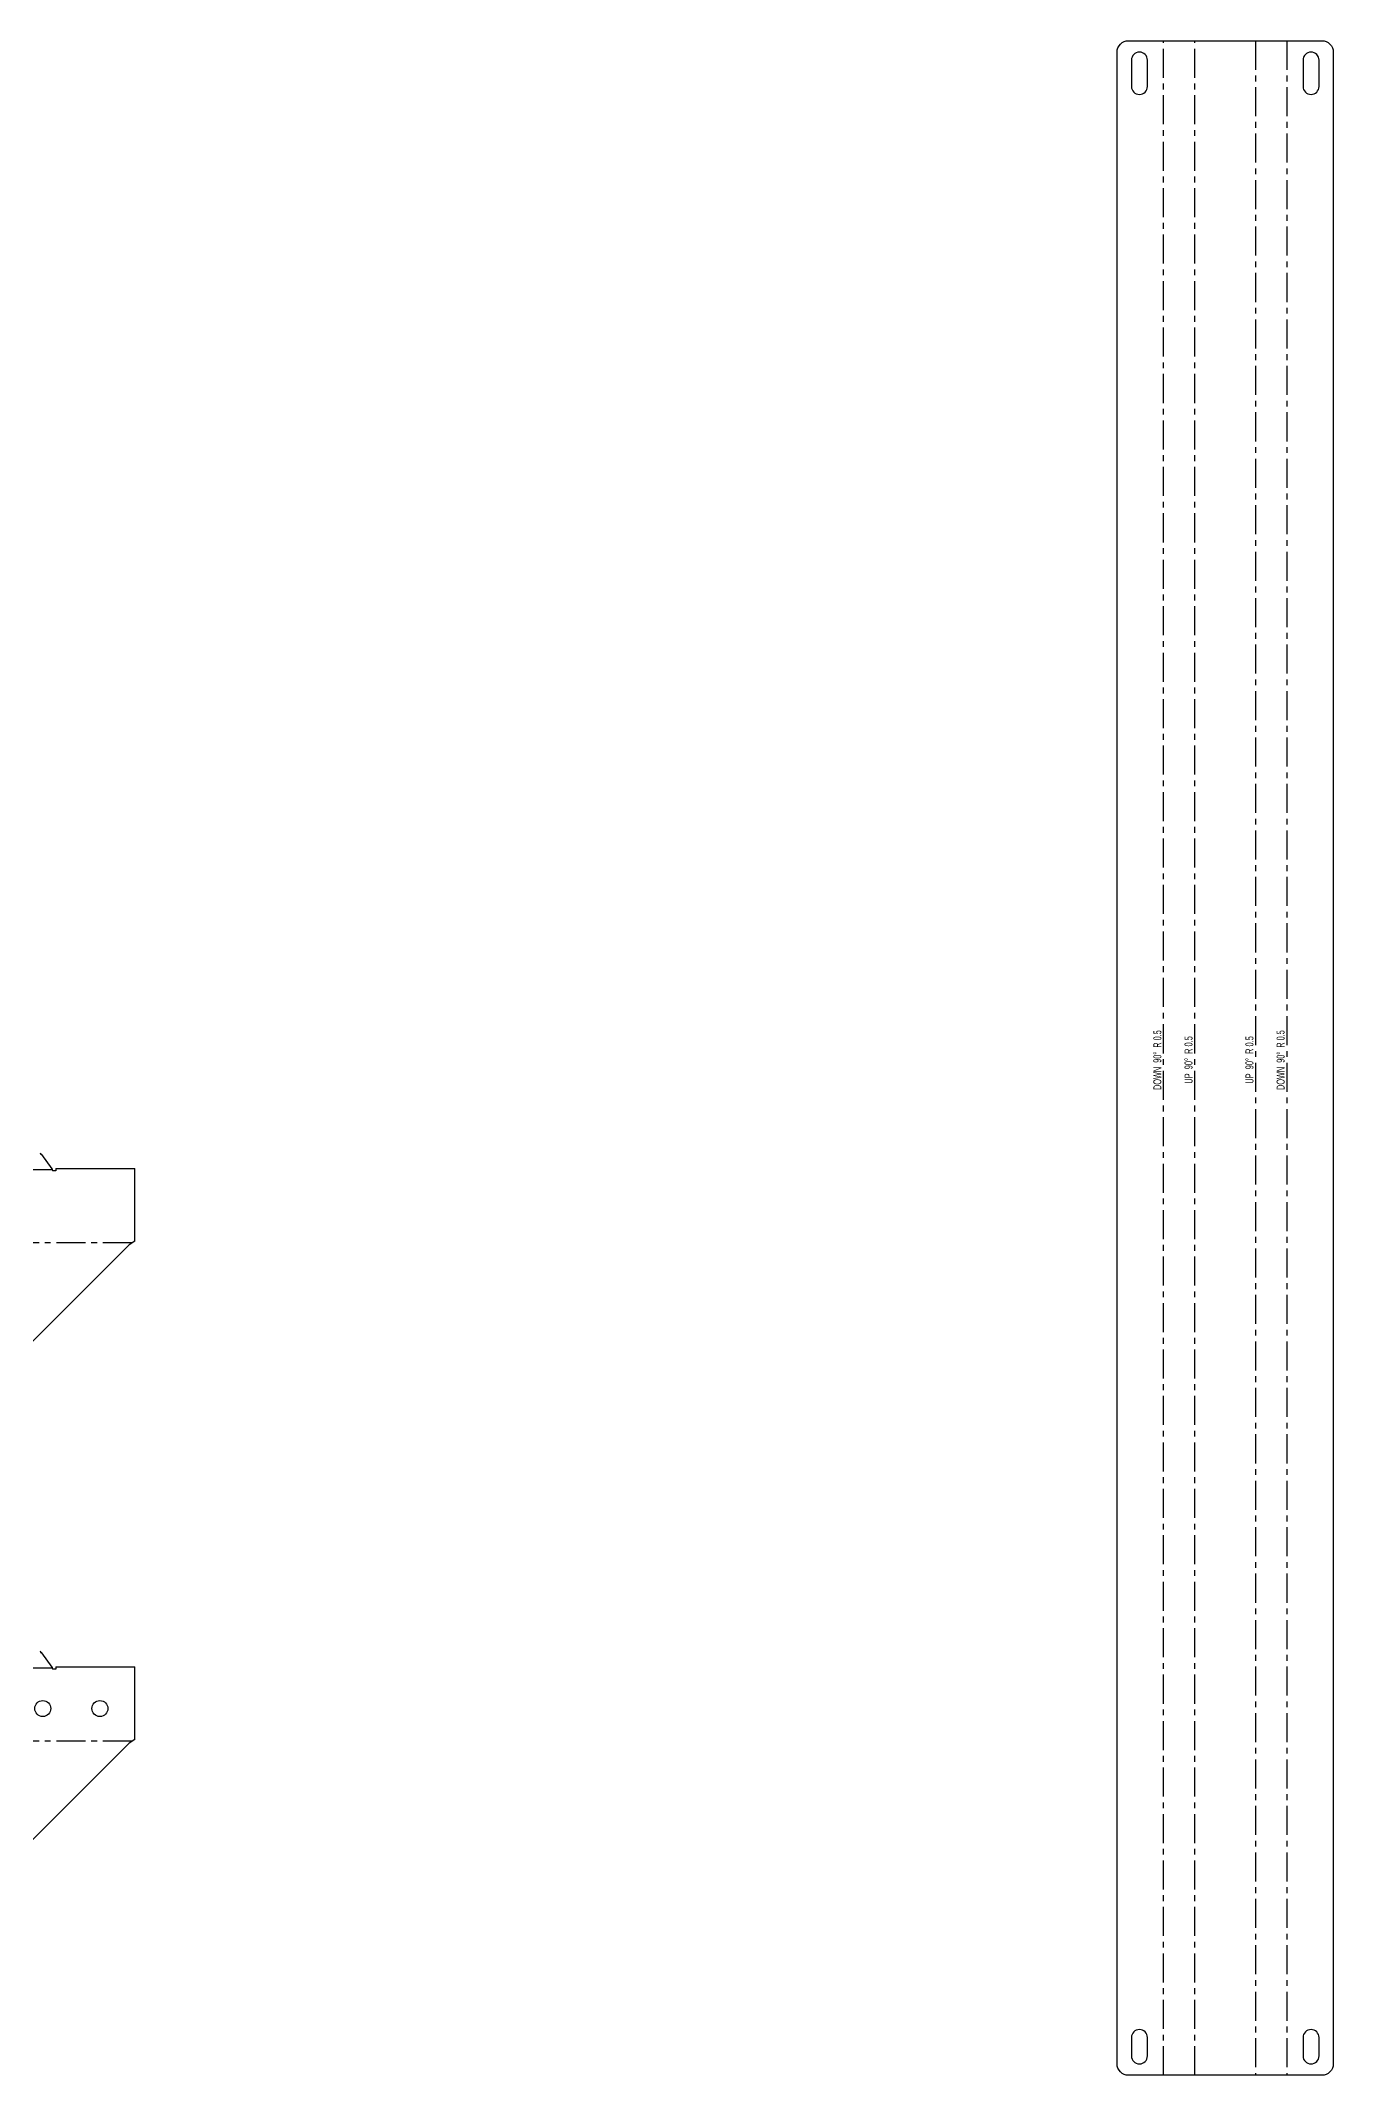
# Model space of a CAD drawing. Header units: inches. Extents: x 931 to 7871, y 712 to 4412.
# Drawn here: x 2129 to 2694, y 2564 to 3454 of the extents above; entities that cross this region are included whole.
import ezdxf

# ---------------------------------------------------------------- set-up
doc = ezdxf.new("R2010")
doc.units = ezdxf.units.IN
doc.header["$MEASUREMENT"] = 0
doc.linetypes.add('CENTERX2', pattern=[20.32, 12.7, -2.54, 2.54, -2.54])
doc.layers.add('BENDING', color=4, linetype='Continuous')
doc.styles.add('SLDTEXTSTYLE0', font='TXT', dxfattribs={"width": 0.660714})
doc.styles.add('SLDTEXTSTYLE1', font='TXT', dxfattribs={"width": 0.671875})

msp = doc.modelspace()

# ---------------------------------------------------------------- linework, layer by layer
at = {"color": 7, "linetype": 'Continuous', "lineweight": 25}
for p, q in [((2128.69, 2967.94), (2128.9, 2967.12)), ((2129.4, 2967.12), (2128.9, 2967.12)), ((2133.85, 2960.83), (2129.4, 2967.12)), ((2133.85, 2960.83), (2134, 2960)), ((2135.5, 2960), (2134, 2960)), ((2135.5, 2961), (2135.5, 2960)), ((2135.5, 2961), (2170, 2961)), ((2170, 2929.27), (2170, 2961)), ((2170, 2929.27), (2167.5, 2927.63)), ((2122, 2882.13), (2167.5, 2927.63)), ((2128.69, 2749.96), (2128.9, 2749.14)), ((2129.4, 2749.14), (2128.9, 2749.14)), ((2133.85, 2742.85), (2129.4, 2749.14)), ((2133.85, 2742.85), (2134, 2742.03)), ((2135.5, 2742.03), (2134, 2742.03)), ((2135.5, 2743.03), (2135.5, 2742.03)), ((2135.5, 2743.03), (2170, 2743.03)), ((2170, 2711.3), (2170, 2743.03)), ((2122, 2664.15), (2167.5, 2709.65)), ((2170, 2711.3), (2167.5, 2709.65))]:
    msp.add_line(p, q, dxfattribs=at)
for points in [[(2604.73, 3454.35), (2689.31, 3454.35, -0.414214), (2694.31, 3449.35), (2694.31, 2569.35, -0.414214), (2689.31, 2564.35), (2604.73, 2564.35, -0.414214), (2599.73, 2569.35), (2599.73, 3449.35, -0.414214)], [(2605.98, 3434.35, 1), (2612.98, 3434.35), (2612.98, 3445.85, 1), (2605.98, 3445.85)], [(2681.06, 3434.35, 1), (2688.06, 3434.35), (2688.06, 3445.85, 1), (2681.06, 3445.85)], [(2605.98, 2572.85, 1), (2612.98, 2572.85), (2612.98, 2580.85, 1), (2605.98, 2580.85)], [(2681.06, 2572.85, 1), (2688.06, 2572.85), (2688.06, 2580.85, 1), (2681.06, 2580.85)]]:
    msp.add_lwpolyline(points, format="xyb", close=True, dxfattribs=at)
for centre in [(2129.75, 2724.8), (2154.75, 2724.8)]:
    msp.add_circle(centre, 3.5, dxfattribs=at)
at = {"layer": 'BENDING', "linetype": 'CENTERX2'}
for p, q in [((2620.05, 2564.35), (2620.05, 3454.35)), ((2633.7, 2564.35), (2633.7, 3454.35)), ((2660.34, 3454.35), (2660.34, 2564.35)), ((2673.98, 3454.35), (2673.98, 2564.35)), ((2133.92, 2960.41), (1207.57, 2960.41)), ((2168.75, 2928.45), (1172.75, 2928.45)), ((2133.92, 2742.44), (1207.57, 2742.44)), ((2168.75, 2710.47), (1172.75, 2710.47))]:
    msp.add_line(p, q, dxfattribs=at)

# ---------------------------------------------------------------- texts
at = {"layer": 'BENDING', "linetype": 'CENTERX2', "char_height": 3.5, "attachment_point": 2, "rotation": 90}
for s, insert, style in [('DOWN  90°  R 0.5', (2615.57, 3008.44), 'SLDTEXTSTYLE0'), ('UP  90°  R 0.5', (2629.21, 3008.51), 'SLDTEXTSTYLE1'), ('UP  90°  R 0.5', (2655.86, 3008.51), 'SLDTEXTSTYLE1'), ('DOWN  90°  R 0.5', (2669.5, 3008.44), 'SLDTEXTSTYLE0')]:
    msp.add_mtext(s, dxfattribs=dict(at, insert=insert, style=style))

doc.saveas('drawing.dxf')
